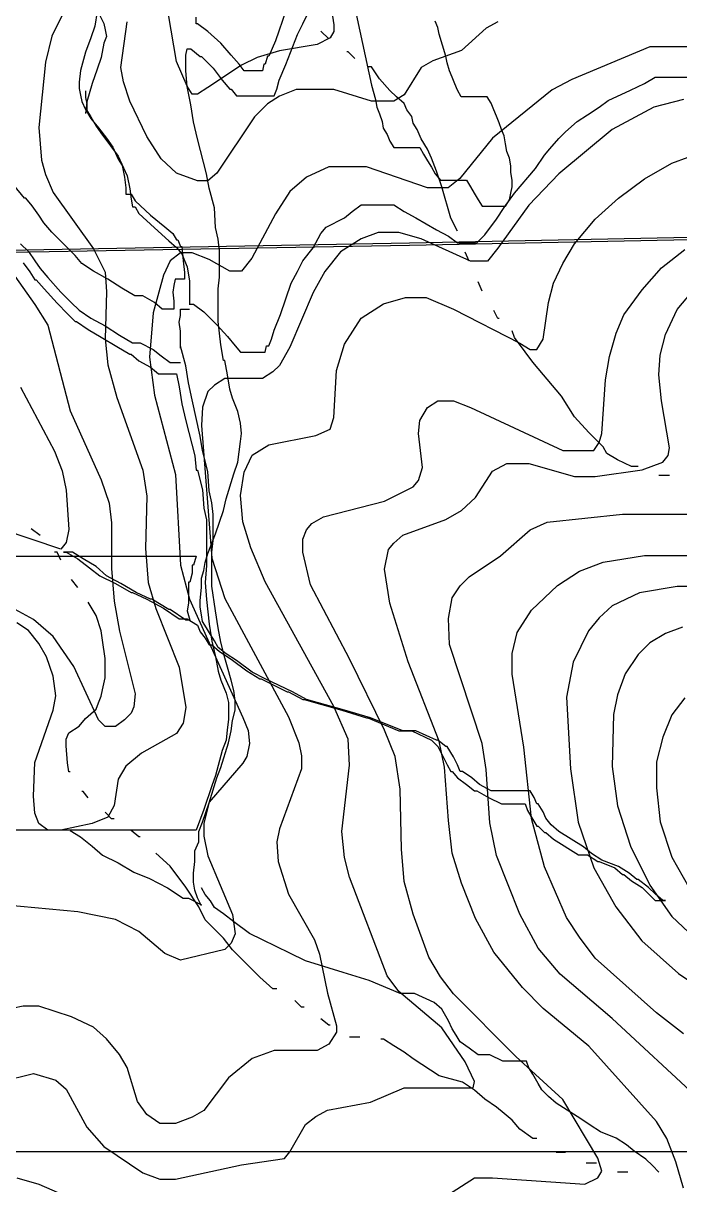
# Model space of a CAD drawing. Extents: x -0.82 to 6.83, y -0.63 to 7.9.
# Drawn here: x 1.9707 to 2.237, y 5.1969 to 5.6682 of the extents above; entities that cross this region are included whole.
import ezdxf

# ---------------------------------------------------------------- set-up
doc = ezdxf.new("R2010")
doc.units = 0
for name, color, linetype in [('Grid', 7, 'CONTINUOUS'), ('roads', 7, 'CONTINUOUS'), ('topo', 7, 'CONTINUOUS'), ('topo_grid', 7, 'CONTINUOUS'), ('water', 7, 'CONTINUOUS'), ('white', 7, 'CONTINUOUS')]:
    doc.layers.add(name, color=color, linetype=linetype)

msp = doc.modelspace()

# ---------------------------------------------------------------- linework, layer by layer
at = {"layer": 'Grid', "color": 1}
msp.add_lwpolyline([(1.4983, 6.40577), (1.706039, 6.403124), (1.705513, 6.193786), (1.704986, 5.983945), (1.708676, 5.77675), (1.712367, 5.568999), (1.708676, 5.77675), (1.704986, 5.983945), (1.705513, 6.193786), (1.706039, 6.403124), (1.912724, 6.40577), (2.119408, 6.408416), (2.334528, 6.413179), (2.550176, 6.417941), (2.547541, 6.210719), (2.544906, 6.003524), (2.54385, 5.794715), (2.542268, 5.585932), (2.335057, 5.582228), (2.127318, 5.577995), (1.919579, 5.574291), (1.712365, 5.571645), (1.503571, 5.575349)], dxfattribs=at)
msp.add_lwpolyline([(1.667547, 4.761808), (1.67862, 4.964267), (1.689692, 5.166726), (1.700764, 5.369186), (1.712363, 5.571645), (1.919575, 5.575349), (2.127314, 5.579053), (2.335057, 5.583286), (2.542269, 5.586991), (2.529615, 5.383473), (2.516434, 5.180485), (2.503776, 4.976967), (2.490595, 4.77345), (2.284965, 4.770804), (2.078807, 4.767629), (1.873178, 4.764454)], close=True, dxfattribs=at)
at = {"layer": 'roads', "color": 7}
for points in [[(2.001826, 5.67126), (2.003408, 5.668085), (2.003935, 5.66544), (2.004461, 5.662794), (2.003406, 5.660148), (2.002353, 5.654327), (2.00077, 5.649565), (1.998662, 5.643744), (1.996553, 5.636335), (1.996026, 5.631573)], [(2.03821, 5.554262), (2.039792, 5.554262), (2.04401, 5.551087), (2.049282, 5.545795), (2.0535, 5.541033), (2.056663, 5.537328), (2.058772, 5.534683), (2.059828, 5.534683), (2.06141, 5.534683), (2.063518, 5.534683), (2.066154, 5.534683), (2.068789, 5.534683), (2.069316, 5.537328), (2.070371, 5.537328), (2.071424, 5.539974), (2.07248, 5.543678), (2.075115, 5.550028), (2.079333, 5.562728), (2.081968, 5.567491), (2.084077, 5.571724), (2.088295, 5.577016), (2.091458, 5.582837), (2.093567, 5.585483), (2.100949, 5.589187), (2.104112, 5.591833), (2.107803, 5.594478), (2.112548, 5.594478), (2.115712, 5.594478), (2.118347, 5.594478), (2.120982, 5.594478), (2.1252, 5.591833), (2.129945, 5.589187), (2.138386, 5.584424), (2.143131, 5.581778), (2.146822, 5.579133), (2.149457, 5.579133), (2.151566, 5.579133), (2.152093, 5.579133), (2.153675, 5.579133), (2.154728, 5.579133), (2.157892, 5.582308), (2.162637, 5.588658), (2.1658, 5.59342), (2.170018, 5.599241), (2.178454, 5.609295), (2.182145, 5.614587), (2.184254, 5.617233), (2.187945, 5.621466), (2.19058, 5.624112), (2.195325, 5.628345), (2.199543, 5.630991), (2.204288, 5.634166), (2.207979, 5.636812), (2.216942, 5.641045), (2.222742, 5.643691), (2.22696, 5.646337), (2.23065, 5.646337), (2.235923, 5.646337), (2.241723, 5.646337)], [(1.996029, 5.640728), (1.996029, 5.638082)], [(1.996029, 5.638082), (1.996556, 5.635436), (1.996556, 5.63279), (1.998138, 5.630144), (2.000247, 5.62644), (2.002884, 5.622736), (2.006048, 5.618503), (2.009211, 5.614269), (2.01132, 5.609507), (2.012902, 5.606332), (2.013958, 5.60104), (2.014485, 5.596807), (2.015011, 5.593632), (2.015538, 5.593632), (2.016064, 5.593632), (2.017646, 5.590986), (2.023973, 5.585165), (2.029773, 5.579873), (2.032936, 5.577228), (2.035045, 5.574582), (2.036098, 5.571936), (2.037154, 5.56929), (2.037154, 5.56929), (2.03821, 5.563469), (2.03821, 5.558178), (2.03821, 5.553944)], [(1.969664, 5.578709), (1.972828, 5.575534), (1.975463, 5.57183), (1.977572, 5.568655), (1.980735, 5.564951), (1.986008, 5.55913), (1.990226, 5.554897), (1.993389, 5.551722), (1.998134, 5.548547), (2.003934, 5.545372), (2.009734, 5.541668), (2.015006, 5.538493), (2.01817, 5.538493), (2.023442, 5.535847), (2.026606, 5.533201), (2.030296, 5.530555), (2.034514, 5.530555)], [(2.034519, 5.536323), (2.034519, 5.543202), (2.033993, 5.546906), (2.034519, 5.549552), (2.034519, 5.552198), (2.035046, 5.552198), (2.036628, 5.552198), (2.03821, 5.552198)], [(2.042955, 5.310131), (2.041373, 5.313306), (2.04032, 5.316481), (2.039791, 5.319656), (2.039791, 5.32336), (2.04032, 5.328122), (2.04032, 5.332356), (2.041902, 5.33606), (2.041902, 5.340293), (2.043484, 5.343997), (2.046119, 5.351935), (2.049284, 5.361989), (2.050866, 5.366222), (2.05403, 5.376276), (2.055083, 5.381039), (2.055612, 5.385272), (2.056665, 5.389506), (2.056665, 5.39321), (2.056139, 5.397443), (2.055083, 5.401676), (2.053501, 5.406968), (2.052445, 5.410672), (2.050863, 5.417022), (2.04981, 5.422843), (2.048754, 5.429722), (2.047172, 5.439776), (2.047172, 5.446656), (2.047172, 5.453535), (2.047699, 5.458297), (2.047699, 5.468881), (2.047172, 5.473643), (2.046116, 5.478406), (2.04559, 5.486343), (2.043481, 5.49481), (2.042428, 5.500631), (2.039264, 5.515447), (2.037682, 5.522326), (2.036626, 5.529206), (2.034517, 5.537143)], [(1.989702, 5.340716), (1.99392, 5.338071), (1.998665, 5.334366), (2.002883, 5.330662), (2.00921, 5.327487), (2.015537, 5.323783), (2.021864, 5.321137), (2.029245, 5.317433), (2.035572, 5.3132), (2.037681, 5.3132), (2.042954, 5.310554)], [(2.228549, 5.202048), (2.225914, 5.204694), (2.223278, 5.20734), (2.218533, 5.210515), (2.215369, 5.213161), (2.211151, 5.215807), (2.204825, 5.218453), (2.200606, 5.221098), (2.196916, 5.223744), (2.186898, 5.230094), (2.183735, 5.23274), (2.181097, 5.235386), (2.179518, 5.238032), (2.177409, 5.241736), (2.175827, 5.244382), (2.174774, 5.247028), (2.172663, 5.247028), (2.170027, 5.247028), (2.165282, 5.247028), (2.16001, 5.249673), (2.155264, 5.249673), (2.151574, 5.252319), (2.147883, 5.254965), (2.146301, 5.257611), (2.144719, 5.260257), (2.143139, 5.263432), (2.140504, 5.268194), (2.13734, 5.27084), (2.129431, 5.274544), (2.123627, 5.274544), (2.110973, 5.279836), (2.100428, 5.283011), (2.085138, 5.287773), (2.078811, 5.290948), (2.067739, 5.29624), (2.062467, 5.298886), (2.05614, 5.303648), (2.051922, 5.306823), (2.048231, 5.309469), (2.046651, 5.312115), (2.04454, 5.314761), (2.042958, 5.317407)]]:
    msp.add_lwpolyline(points, dxfattribs=at)
at = {"layer": 'topo', "color": 2}
for points in [[(2.094626, 5.680733), (2.096735, 5.667503), (2.096735, 5.664858), (2.095153, 5.662212), (2.089881, 5.659566), (2.074591, 5.65692), (2.065626, 5.654274), (2.059301, 5.651099), (2.045591, 5.642103), (2.041373, 5.639458), (2.039265, 5.639458), (2.037156, 5.642633), (2.032938, 5.652687), (2.027666, 5.683775)], [(1.986539, 5.671419), (1.982317, 5.662953), (1.979684, 5.652369), (1.977044, 5.625911), (1.978097, 5.612682), (1.979682, 5.606861), (1.982846, 5.599453), (1.99919, 5.576698), (2.003936, 5.567173), (2.004462, 5.559236), (2.003936, 5.540186), (2.004989, 5.529603), (2.00868, 5.516373), (2.019225, 5.486846), (2.020805, 5.476263), (2.020278, 5.455096), (2.021334, 5.441338), (2.024497, 5.430754), (2.033988, 5.406942), (2.036623, 5.390538), (2.035567, 5.384188), (2.032932, 5.379954), (2.018697, 5.372017), (2.01237, 5.366725), (2.009206, 5.361433), (2.007624, 5.35085), (2.004989, 5.346088), (1.998662, 5.343442), (1.986008, 5.340796), (1.980736, 5.340796), (1.977041, 5.343442), (1.975459, 5.347675), (1.974932, 5.354554), (1.975459, 5.368313), (1.982844, 5.389479), (1.983897, 5.3953), (1.982844, 5.403238), (1.980209, 5.411175), (1.977041, 5.416467), (1.972823, 5.421758), (1.968078, 5.424933)], [(2.163171, 5.668773), (2.158421, 5.666128), (2.148404, 5.657132), (2.136804, 5.652898), (2.132059, 5.650253), (2.125205, 5.63914), (2.120987, 5.636494), (2.112024, 5.636494), (2.096734, 5.641257), (2.087771, 5.641257), (2.081444, 5.641257), (2.074589, 5.638611), (2.069844, 5.635436), (2.064572, 5.630144), (2.049282, 5.60739), (2.045591, 5.604215), (2.041373, 5.604215), (2.032937, 5.60739), (2.02661, 5.613211), (2.02081, 5.622207), (2.013956, 5.636494), (2.011321, 5.644432), (2.010268, 5.650253), (2.012903, 5.668773)], [(2.242758, 5.658613), (2.233795, 5.658613), (2.224832, 5.658613), (2.193197, 5.645384), (2.185288, 5.641151), (2.16103, 5.621572), (2.147849, 5.605168), (2.143104, 5.601463), (2.138886, 5.601463), (2.134668, 5.601463), (2.109888, 5.60993), (2.100924, 5.60993), (2.094598, 5.60993), (2.085634, 5.605697), (2.07878, 5.599876), (2.072981, 5.59088), (2.06349, 5.572888), (2.059272, 5.567597), (2.054555, 5.567597), (2.046119, 5.572359), (2.039265, 5.575005), (2.03452, 5.575005), (2.030302, 5.57183), (2.027664, 5.566009), (2.023446, 5.550663), (2.021864, 5.532672), (2.023973, 5.517326), (2.032409, 5.485153), (2.034517, 5.448243), (2.038207, 5.434485), (2.059824, 5.386516), (2.061933, 5.381224), (2.06246, 5.375933), (2.061407, 5.370641), (2.059824, 5.367995), (2.046116, 5.35212), (2.044008, 5.343653), (2.044008, 5.338362), (2.04559, 5.330424), (2.055607, 5.306612), (2.056663, 5.298674), (2.05508, 5.29497), (2.052445, 5.292324), (2.034518, 5.288091), (2.028191, 5.290737), (2.017647, 5.299733), (2.008156, 5.304495), (1.992866, 5.30767), (1.963863, 5.310316)], [(2.238569, 5.637288), (2.226442, 5.634113), (2.20957, 5.625117), (2.187953, 5.607125), (2.175827, 5.594425), (2.163173, 5.576963), (2.158951, 5.571671), (2.155787, 5.571671), (2.152096, 5.571671), (2.132061, 5.580667), (2.123098, 5.583313), (2.114662, 5.583313), (2.107808, 5.580667), (2.099372, 5.575375), (2.093045, 5.567438), (2.0883, 5.558971), (2.078809, 5.536746), (2.074591, 5.529338), (2.071956, 5.526692), (2.067738, 5.524046), (2.052448, 5.524046), (2.04823, 5.5214), (2.045595, 5.518755), (2.043486, 5.512405), (2.042959, 5.504996), (2.047177, 5.451206), (2.052449, 5.434802), (2.078284, 5.386833), (2.082502, 5.37625), (2.083558, 5.370958), (2.083558, 5.365667), (2.074594, 5.341325), (2.073541, 5.336033), (2.074067, 5.328096), (2.078285, 5.314867), (2.08883, 5.296346), (2.090939, 5.290525), (2.094102, 5.27465), (2.097793, 5.261421), (2.097793, 5.258775), (2.09463, 5.254013), (2.089884, 5.251367), (2.072485, 5.251367), (2.063522, 5.248192), (2.054032, 5.240254), (2.044014, 5.227025), (2.039269, 5.224379), (2.032415, 5.221733), (2.026088, 5.221733), (2.020815, 5.225438), (2.017125, 5.230729), (2.012907, 5.244488), (2.009743, 5.249779), (2.004471, 5.256129), (1.999198, 5.260892), (1.990235, 5.265125), (1.97705, 5.269358), (1.970723, 5.269358), (1.954905, 5.266183)], [(1.961756, 5.238852), (1.974937, 5.242027), (1.9839, 5.239381), (1.988118, 5.235677), (1.996554, 5.220331), (2.003408, 5.212394), (2.019229, 5.20181), (2.026083, 5.199164), (2.03241, 5.199164), (2.059299, 5.204985), (2.076698, 5.207631), (2.078807, 5.210277), (2.085134, 5.221389), (2.089352, 5.224564), (2.094097, 5.22721), (2.111497, 5.230385), (2.125205, 5.236206), (2.149985, 5.236206), (2.153149, 5.236206), (2.153676, 5.238852), (2.149985, 5.246789), (2.140495, 5.260548), (2.123096, 5.275364), (2.118351, 5.281714), (2.103061, 5.321772), (2.100952, 5.32971), (2.099896, 5.340293), (2.10306, 5.367175), (2.102531, 5.377758), (2.096732, 5.390987), (2.068788, 5.441602), (2.062988, 5.45536), (2.059825, 5.465944), (2.05877, 5.476527), (2.060352, 5.486052), (2.063515, 5.492931), (2.07037, 5.497165), (2.08935, 5.500869), (2.09515, 5.503515), (2.096732, 5.508277), (2.097785, 5.527327), (2.100949, 5.53791), (2.107803, 5.548494), (2.116766, 5.554315), (2.125729, 5.55696), (2.134165, 5.55696), (2.145237, 5.552198), (2.172127, 5.53844), (2.176345, 5.535794), (2.178981, 5.535794), (2.181616, 5.540027), (2.183725, 5.554844), (2.185833, 5.562781), (2.189524, 5.570719), (2.194269, 5.578656), (2.202709, 5.58871), (2.2122, 5.597177), (2.222745, 5.605115), (2.233817, 5.611465), (2.246998, 5.616227)], [(2.143133, 5.19292), (2.153678, 5.199799), (2.161059, 5.199799), (2.198498, 5.197154), (2.20377, 5.199799), (2.205352, 5.202445), (2.20377, 5.207737), (2.18953, 5.231549), (2.170549, 5.249012), (2.145242, 5.274412), (2.139969, 5.281291), (2.135224, 5.289229), (2.128897, 5.306691), (2.125206, 5.31992), (2.124153, 5.333149), (2.123626, 5.357491), (2.121518, 5.37072), (2.1173, 5.381304), (2.103064, 5.410302), (2.087247, 5.440359), (2.084083, 5.453588), (2.084083, 5.458879), (2.085665, 5.462584), (2.087774, 5.465229), (2.092519, 5.467875), (2.1173, 5.474225), (2.128899, 5.480046), (2.131007, 5.482692), (2.13259, 5.487984), (2.131007, 5.501742), (2.131534, 5.507034), (2.134698, 5.512325), (2.138916, 5.514971), (2.145243, 5.514971), (2.152097, 5.512325), (2.189531, 5.494863), (2.196917, 5.494863), (2.20219, 5.494863), (2.204299, 5.498038), (2.205352, 5.501742), (2.206934, 5.523438), (2.208516, 5.532963), (2.211151, 5.542488), (2.214314, 5.549896), (2.221696, 5.55995), (2.229604, 5.568946), (2.239095, 5.576354)], [(1.960702, 5.574767), (1.975464, 5.554129), (1.980741, 5.545663), (1.989704, 5.51087), (2.002358, 5.48293), (2.005522, 5.473405), (2.006575, 5.465468), (2.006575, 5.446947), (2.007631, 5.433718), (2.009739, 5.421547), (2.016066, 5.396147), (2.01554, 5.390855), (2.014484, 5.388209), (2.011849, 5.385563), (2.008158, 5.382918), (2.00394, 5.382918), (2.001305, 5.385563), (1.991286, 5.407259), (1.98285, 5.41943), (1.974938, 5.426309), (1.965975, 5.431072)], [(2.238563, 5.195593), (2.2354, 5.206176), (2.231709, 5.215701), (2.227491, 5.22258), (2.20007, 5.253139), (2.181616, 5.268485), (2.17318, 5.276952), (2.161581, 5.291239), (2.1542, 5.304998), (2.1484, 5.319285), (2.144709, 5.331456), (2.143127, 5.344685), (2.141544, 5.366381), (2.139436, 5.376964), (2.126782, 5.409138), (2.1194, 5.43295), (2.117291, 5.446709), (2.118873, 5.454646), (2.120982, 5.457292), (2.124673, 5.460467), (2.142072, 5.466817), (2.148399, 5.470521), (2.154199, 5.475813), (2.161053, 5.486396), (2.166853, 5.489571), (2.175816, 5.489571), (2.194269, 5.484279), (2.20271, 5.484279), (2.22169, 5.486925), (2.230126, 5.4901), (2.232234, 5.492746), (2.232761, 5.495921), (2.229598, 5.514971), (2.228542, 5.525554), (2.229071, 5.533492), (2.23118, 5.541959), (2.235925, 5.552013), (2.241724, 5.558892)], [(1.969666, 5.520474), (1.983378, 5.494545), (1.986542, 5.486608), (1.988124, 5.47867), (1.98918, 5.462795), (1.988124, 5.457504), (1.986016, 5.454858), (1.962285, 5.462795)], [(2.244897, 5.231682), (2.209571, 5.264358), (2.188477, 5.282349), (2.179514, 5.292933), (2.172132, 5.306691), (2.162642, 5.330504), (2.160007, 5.343733), (2.158425, 5.365429), (2.156843, 5.376012), (2.143662, 5.41607), (2.143135, 5.426653), (2.144717, 5.43512), (2.14788, 5.439882), (2.151571, 5.443586), (2.164225, 5.452053), (2.176351, 5.462636), (2.183205, 5.465811), (2.21379, 5.468986), (2.244898, 5.468986)], [(2.238567, 5.258219), (2.227495, 5.266686), (2.202715, 5.288911), (2.196388, 5.297378), (2.191111, 5.305315), (2.182148, 5.325953), (2.176875, 5.345532), (2.173712, 5.37453), (2.168967, 5.404058), (2.168967, 5.412524), (2.171076, 5.420991), (2.176875, 5.429987), (2.18742, 5.440041), (2.196388, 5.445862), (2.205878, 5.449566), (2.22275, 5.452212), (2.26493, 5.452212)], [(2.262782, 5.439697), (2.235892, 5.439697), (2.220602, 5.437051), (2.20953, 5.43176), (2.204258, 5.426997), (2.20004, 5.421705), (2.193713, 5.409005), (2.191078, 5.394718), (2.19266, 5.36572), (2.195824, 5.344024), (2.202151, 5.325503), (2.211114, 5.309628), (2.221659, 5.29587), (2.236422, 5.28264), (2.249075, 5.274174)], [(2.238032, 5.423214), (2.231178, 5.420568), (2.224851, 5.416864), (2.220106, 5.412101), (2.214834, 5.404164), (2.21167, 5.395697), (2.210088, 5.387759), (2.209561, 5.366593), (2.21167, 5.350718), (2.216943, 5.334314), (2.224851, 5.318439), (2.233815, 5.305739), (2.242778, 5.297272)], [(2.239094, 5.394427), (2.233821, 5.387548), (2.23013, 5.378552), (2.227495, 5.368498), (2.227495, 5.357914), (2.229077, 5.344156), (2.233822, 5.329869), (2.240676, 5.317698)], [(1.968082, 5.199799), (1.977046, 5.197154), (2.001299, 5.18657)]]:
    msp.add_lwpolyline(points, dxfattribs=at)
at = {"layer": 'topo_grid', "color": 7}
msp.add_lwpolyline([(1.597421, 5.210489), (1.63486, 5.210489), (1.671767, 5.210489), (1.709201, 5.210489), (1.746636, 5.210489), (1.783543, 5.210489), (1.820981, 5.210489), (1.857889, 5.210489), (1.895323, 5.210489), (1.932758, 5.210489), (1.969665, 5.210489), (2.007099, 5.210489), (2.044011, 5.210489), (2.081445, 5.210489), (2.118352, 5.210489), (2.155787, 5.210489), (2.193221, 5.210489), (2.230133, 5.210489), (2.267567, 5.210489)], dxfattribs=at)
at = {"layer": 'water', "color": 4}
for points in [[(2.094626, 5.661815), (2.091463, 5.66499)], [(2.105172, 5.653904), (2.102537, 5.65655), (2.102008, 5.65655)], [(2.146825, 5.583763), (2.14419, 5.589054), (2.140499, 5.601754), (2.13839, 5.608104), (2.136281, 5.613396), (2.134699, 5.6171), (2.132064, 5.621334), (2.130482, 5.625038), (2.128899, 5.627684), (2.128373, 5.630329), (2.126264, 5.632975), (2.125211, 5.635621), (2.122048, 5.638267), (2.11941, 5.640913), (2.115192, 5.645675), (2.112029, 5.650438), (2.110447, 5.650438)], [(2.15157, 5.571645), (2.149988, 5.575349)], [(2.156843, 5.559527), (2.155261, 5.563231)], [(2.163697, 5.548441), (2.16317, 5.548441), (2.161588, 5.551616)], [(2.220114, 5.488354), (2.217476, 5.488354), (2.211677, 5.491), (2.207459, 5.493646), (2.205877, 5.496291), (2.200077, 5.502112), (2.194278, 5.508462), (2.189005, 5.516929), (2.179515, 5.528041), (2.177406, 5.530687), (2.174242, 5.534921), (2.170025, 5.540741), (2.16897, 5.543387)], [(2.232768, 5.48465), (2.230659, 5.48465), (2.22855, 5.48465)], [(1.977575, 5.460388), (1.973884, 5.463033)], [(1.986011, 5.450386), (1.984429, 5.453561), (1.983376, 5.453561)], [(1.992866, 5.4393), (1.990228, 5.442475)], [(1.989702, 5.36445), (1.989176, 5.36445), (1.988649, 5.368154), (1.988123, 5.375033), (1.988123, 5.377679), (1.989176, 5.380325), (1.993394, 5.38297), (1.996031, 5.386145), (2.000249, 5.38985), (2.001303, 5.392495), (2.002358, 5.395141), (2.002885, 5.397787), (2.003938, 5.40255), (2.003938, 5.405725), (2.003938, 5.410487), (2.002885, 5.417895), (2.002358, 5.4216), (2.000249, 5.42795), (1.997086, 5.433241)], [(1.997084, 5.353893), (1.994975, 5.356539), (1.994449, 5.356539)], [(2.007629, 5.345453), (2.006576, 5.345453), (2.003938, 5.348098)], [(2.018174, 5.338071), (2.017647, 5.338071), (2.014485, 5.340716)], [(2.073536, 5.276396), (2.071956, 5.276396), (2.066683, 5.281159), (2.060356, 5.287509), (2.055611, 5.292271), (2.05192, 5.297034), (2.044539, 5.304442), (2.041904, 5.309734), (2.036631, 5.317671), (2.030304, 5.326138), (2.024505, 5.33143)], [(2.084609, 5.269014), (2.083556, 5.269014), (2.080918, 5.27166)], [(2.095154, 5.261633), (2.094627, 5.261633), (2.091464, 5.264278)], [(2.107281, 5.25687), (2.104118, 5.25687), (2.103062, 5.25687)], [(2.178987, 5.215754), (2.177405, 5.215754), (2.172133, 5.219458), (2.168969, 5.223162), (2.165806, 5.225808), (2.162643, 5.228454), (2.157897, 5.231629), (2.153679, 5.235333), (2.148934, 5.238508), (2.139444, 5.241154), (2.128899, 5.248033), (2.125208, 5.250679), (2.12099, 5.253325), (2.116772, 5.25597), (2.115719, 5.25597)], [(2.190587, 5.209959), (2.19006, 5.209959), (2.186897, 5.209959)], [(2.203241, 5.205726), (2.201132, 5.205726), (2.199024, 5.205726)], [(2.215895, 5.202048), (2.214842, 5.202048), (2.211678, 5.202048)]]:
    msp.add_lwpolyline(points, dxfattribs=at)
at = {"layer": 'white', "color": 7}
for points in [[(2.104629, 5.67687), (2.112011, 5.643109), (2.113594, 5.637288), (2.11412, 5.634113), (2.115173, 5.631467), (2.116226, 5.628292), (2.116753, 5.625646), (2.118335, 5.623), (2.119391, 5.620355), (2.120973, 5.617709), (2.123081, 5.617709), (2.12519, 5.617709), (2.127299, 5.617709), (2.129408, 5.617709), (2.131516, 5.617709), (2.133099, 5.615063), (2.134681, 5.612417), (2.136263, 5.609771), (2.137845, 5.607125), (2.139954, 5.60448), (2.141536, 5.60448), (2.144171, 5.60448), (2.14628, 5.60448), (2.148389, 5.60448), (2.150498, 5.60448), (2.15208, 5.601834), (2.153662, 5.599188), (2.155244, 5.596542), (2.156826, 5.593896), (2.158935, 5.593896), (2.160517, 5.593896), (2.162626, 5.593896), (2.164735, 5.593896), (2.166317, 5.593896), (2.167899, 5.596542), (2.168426, 5.599188), (2.168952, 5.601834), (2.168952, 5.60448), (2.168426, 5.607655), (2.168426, 5.6103), (2.167899, 5.613475), (2.166846, 5.616121), (2.16632, 5.619296), (2.165793, 5.622471), (2.164737, 5.625117), (2.163684, 5.627763), (2.162629, 5.630409), (2.161573, 5.633055), (2.16052, 5.6357), (2.158938, 5.638346), (2.156829, 5.638346), (2.15472, 5.638346), (2.152612, 5.638346), (2.150503, 5.638346), (2.148394, 5.638346), (2.146812, 5.640992), (2.145756, 5.643638), (2.144703, 5.646284), (2.143648, 5.64893), (2.142595, 5.652105), (2.142068, 5.65475), (2.139433, 5.663746), (2.138904, 5.666392), (2.137851, 5.669038)], [(1.155064, 5.451974), (2.040857, 5.451974), (2.039804, 5.44827), (2.039804, 5.44827), (2.039277, 5.44827), (2.039277, 5.445095), (2.038221, 5.44139), (2.037695, 5.44139), (2.037695, 5.44139), (2.037695, 5.437686), (2.037695, 5.437686), (2.037695, 5.432924), (2.037168, 5.429749), (2.037168, 5.429749), (2.037168, 5.429749), (2.038224, 5.426045), (2.036642, 5.426045), (2.030315, 5.430278), (2.029788, 5.430278), (2.02293, 5.434511), (2.022385, 5.434511), (2.016586, 5.437157), (2.010259, 5.440861), (2.004459, 5.444036), (2.000241, 5.44774), (1.994969, 5.450915), (1.994969, 5.450915), (1.990751, 5.453561), (1.990224, 5.453561), (1.989698, 5.453561), (1.989171, 5.453561), (1.989171, 5.453561), (1.988645, 5.453561), (1.988118, 5.453561), (1.987592, 5.453561), (1.987592, 5.453561), (1.987065, 5.453561), (1.987065, 5.453561), (1.987065, 5.453561), (1.987065, 5.453561), (1.987065, 5.453561), (1.987065, 5.453561), (1.987592, 5.453561), (1.987592, 5.453561), (1.988118, 5.453561), (1.992863, 5.450915), (1.997609, 5.447211), (2.001827, 5.444036), (2.001827, 5.444036), (2.008153, 5.440861), (2.01448, 5.437157), (2.015007, 5.437157), (2.020812, 5.434511), (2.027661, 5.430807), (2.033993, 5.426574), (2.034519, 5.426574), (2.037155, 5.426574), (2.037155, 5.426574), (2.041373, 5.423928), (2.042428, 5.421282), (2.042428, 5.421282), (2.044537, 5.418636), (2.046119, 5.41599), (2.046646, 5.41599), (2.047172, 5.41599), (2.050336, 5.413345), (2.055081, 5.41017), (2.061408, 5.405407), (2.06668, 5.402232), (2.067209, 5.402232), (2.077754, 5.39694), (2.078281, 5.39694), (2.08408, 5.393765), (2.084606, 5.393765), (2.099897, 5.389532), (2.109915, 5.386357), (2.110441, 5.386357), (2.123095, 5.381065), (2.128368, 5.381065), (2.136276, 5.377361), (2.138914, 5.374715), (2.141023, 5.370482), (2.142605, 5.367307), (2.144187, 5.364661), (2.144714, 5.364661), (2.146822, 5.362015), (2.150513, 5.35937), (2.153676, 5.356724), (2.154203, 5.356724), (2.154729, 5.356724), (2.159474, 5.354078), (2.164747, 5.351432), (2.165274, 5.351432), (2.169492, 5.351432), (2.172127, 5.351432), (2.173182, 5.351432), (2.174236, 5.351432), (2.175291, 5.348786), (2.1774, 5.345082), (2.1774, 5.345082), (2.178982, 5.342436), (2.179509, 5.342436), (2.182147, 5.33979), (2.182147, 5.33979), (2.182673, 5.33979), (2.185836, 5.337145), (2.195854, 5.330795), (2.195854, 5.330795), (2.199544, 5.330795), (2.203762, 5.328149), (2.204289, 5.328149), (2.210616, 5.325503), (2.213784, 5.322857), (2.21431, 5.322857), (2.217474, 5.320211), (2.217474, 5.320211), (2.221692, 5.317565), (2.224327, 5.31492), (2.226963, 5.312274), (2.227489, 5.312274), (2.228016, 5.312274), (2.228542, 5.312274), (2.229071, 5.312274), (2.229598, 5.312274), (2.230124, 5.312274), (2.230651, 5.312274), (2.230651, 5.312274), (2.231178, 5.312274), (2.231178, 5.312274), (2.231178, 5.312274), (2.230651, 5.312274), (2.230651, 5.312274), (2.230651, 5.312274), (2.230124, 5.312274), (2.230124, 5.312274), (2.22696, 5.31492), (2.224325, 5.317565), (2.220107, 5.32074), (2.219581, 5.32074), (2.216412, 5.323386), (2.212194, 5.326032), (2.20534, 5.328678), (2.201122, 5.331324), (2.197959, 5.33397), (2.187941, 5.34032), (2.184778, 5.342965), (2.182669, 5.345611), (2.181616, 5.348257), (2.181616, 5.348257), (2.179507, 5.351432), (2.178981, 5.351432), (2.177925, 5.354078), (2.177925, 5.354078), (2.176343, 5.356724), (2.175816, 5.356724), (2.173707, 5.356724), (2.170543, 5.356724), (2.166325, 5.356724), (2.165799, 5.356724), (2.160527, 5.356724), (2.155781, 5.35937), (2.152618, 5.362015), (2.148927, 5.364661), (2.147874, 5.364661), (2.146818, 5.367307), (2.145236, 5.370482), (2.145236, 5.370482), (2.142601, 5.374715), (2.142601, 5.374715), (2.142071, 5.374715), (2.142071, 5.374715), (2.138909, 5.377361), (2.138382, 5.377361), (2.129946, 5.381065), (2.12942, 5.381065), (2.124675, 5.381065), (2.111493, 5.386357), (2.100949, 5.389532), (2.085658, 5.393765), (2.079859, 5.39694), (2.068787, 5.402232), (2.063514, 5.404878), (2.057187, 5.40964), (2.052969, 5.412286), (2.052969, 5.412286), (2.049806, 5.414932), (2.048224, 5.417578), (2.046642, 5.420224), (2.045059, 5.42287), (2.045059, 5.42287), (2.043477, 5.425515), (2.042951, 5.428161), (2.042424, 5.431336), (2.042424, 5.433982), (2.042951, 5.439274), (2.042951, 5.442978), (2.044004, 5.446153), (2.044004, 5.446153), (2.044004, 5.446153), (2.04453, 5.449328), (2.045586, 5.453032), (2.048749, 5.46097), (2.051913, 5.470495), (2.052966, 5.475257), (2.05613, 5.485311), (2.057712, 5.490074), (2.057712, 5.490074), (2.058242, 5.494307), (2.058768, 5.49854), (2.058768, 5.49854), (2.059295, 5.501715), (2.059295, 5.501715), (2.059295, 5.501715), (2.058768, 5.505949), (2.057712, 5.510711), (2.055604, 5.516003), (2.054551, 5.519707), (2.053495, 5.525528), (2.052442, 5.531349), (2.051915, 5.531349), (2.05086, 5.537699), (2.049807, 5.547224), (2.049807, 5.554103), (2.049807, 5.560453), (2.049807, 5.560453), (2.050333, 5.565215), (2.050333, 5.575799), (2.049807, 5.580561), (2.049807, 5.580561), (2.048751, 5.585324), (2.048225, 5.593261), (2.048225, 5.593261), (2.046116, 5.601199), (2.045063, 5.60702), (2.045063, 5.60702), (2.041372, 5.621307), (2.039789, 5.628186), (2.038736, 5.635065), (2.038736, 5.635065), (2.037154, 5.642474), (2.036628, 5.648824), (2.036628, 5.652528), (2.036628, 5.655174), (2.037154, 5.65782), (2.037681, 5.65782), (2.038207, 5.65782), (2.038734, 5.65782), (2.042425, 5.654645), (2.042951, 5.654645), (2.047696, 5.649882), (2.051387, 5.64512), (2.05455, 5.641415), (2.055077, 5.641415), (2.057188, 5.63877), (2.057715, 5.63877), (2.058241, 5.63877), (2.058768, 5.63877), (2.06035, 5.63877), (2.060876, 5.63877), (2.060876, 5.63877), (2.061403, 5.63877), (2.063512, 5.63877), (2.064038, 5.63877), (2.064565, 5.63877), (2.0672, 5.63877), (2.069309, 5.63877), (2.069835, 5.63877), (2.070362, 5.63877), (2.070888, 5.63877), (2.071415, 5.63877), (2.071941, 5.63877), (2.07247, 5.63877), (2.073523, 5.641415), (2.073523, 5.641415), (2.074576, 5.64512), (2.077214, 5.65147), (2.081959, 5.66364), (2.081959, 5.66364), (2.084068, 5.667874), (2.086177, 5.672107)], [(2.00076, 5.672874), (1.999707, 5.667054), (1.998125, 5.662291), (1.996016, 5.65647), (1.993902, 5.649062), (1.993902, 5.649062), (1.993378, 5.644299), (1.993378, 5.644299), (1.993378, 5.641654), (1.993378, 5.641654), (1.993902, 5.639008), (1.994429, 5.636362), (1.994429, 5.636362), (1.996016, 5.633187), (1.998125, 5.629483), (1.998125, 5.629483), (2.001289, 5.625779), (2.004453, 5.621545), (2.007088, 5.617841), (2.009197, 5.613079), (2.010779, 5.610433), (2.011835, 5.60567), (2.012361, 5.601437), (2.012361, 5.598791), (2.012361, 5.598791), (2.012888, 5.598791), (2.013414, 5.598791), (2.013941, 5.598791), (2.013941, 5.598791), (2.014467, 5.598791), (2.01605, 5.596145), (2.022377, 5.590324), (2.022377, 5.590324), (2.028177, 5.585562), (2.03134, 5.582916), (2.032922, 5.58027), (2.033448, 5.58027), (2.034501, 5.577624), (2.034501, 5.577624), (2.034501, 5.577624), (2.035028, 5.577624), (2.035554, 5.571804), (2.036084, 5.567041), (2.036084, 5.564395), (2.036084, 5.564395), (2.035554, 5.564395), (2.035028, 5.564395), (2.035028, 5.564395), (2.033446, 5.564395), (2.032919, 5.564395), (2.032919, 5.564395), (2.032393, 5.564395), (2.032393, 5.564395), (2.032393, 5.564395), (2.031863, 5.561749), (2.031337, 5.559104), (2.031337, 5.559104), (2.031337, 5.559104), (2.031863, 5.555399), (2.031863, 5.552224), (2.030281, 5.552224), (2.027117, 5.552224), (2.023954, 5.55487), (2.019209, 5.557516), (2.016045, 5.557516), (2.010773, 5.560691), (2.004973, 5.564395), (1.999173, 5.56757), (1.994424, 5.570745), (1.991792, 5.57392), (1.988097, 5.577624), (1.982297, 5.583445), (1.979134, 5.587149), (1.977025, 5.590324), (1.974387, 5.594029), (1.971752, 5.597204), (1.971225, 5.597204), (1.963844, 5.606199)], [(2.077222, 5.673271), (2.073004, 5.6611), (2.070368, 5.65475), (2.069842, 5.65475), (2.068786, 5.651575), (2.06826, 5.651575), (2.067733, 5.64893), (2.067207, 5.64893), (2.067207, 5.64893), (2.065624, 5.64893), (2.063516, 5.64893), (2.061933, 5.64893), (2.061407, 5.64893), (2.060351, 5.64893), (2.058242, 5.651575), (2.055079, 5.65528), (2.050861, 5.660042), (2.050861, 5.660042), (2.045588, 5.664805), (2.045588, 5.664805), (2.04137, 5.66798), (2.04137, 5.66798), (2.040844, 5.66798), (2.040844, 5.670625)], [(1.970719, 5.570957), (1.973354, 5.567253), (1.975463, 5.564078), (1.975989, 5.564078), (1.979152, 5.560374), (1.984425, 5.554553), (1.988643, 5.550319), (1.991806, 5.547144), (1.991806, 5.547144), (1.992333, 5.547144), (1.997079, 5.543969), (2.002351, 5.540794), (2.008678, 5.53709), (2.01395, 5.533915), (2.014476, 5.533915), (2.017641, 5.531269), (2.022386, 5.528624), (2.025549, 5.525978), (2.029767, 5.525978), (2.030294, 5.525978), (2.032929, 5.525978), (2.033982, 5.520686), (2.035038, 5.513807), (2.035038, 5.513807), (2.03662, 5.506928), (2.04031, 5.49264), (2.040837, 5.486819), (2.041363, 5.486819), (2.043472, 5.478882), (2.044001, 5.471474), (2.044001, 5.471474), (2.045054, 5.466711), (2.045054, 5.462478), (2.045054, 5.462478), (2.045054, 5.452953), (2.045054, 5.452953), (2.045054, 5.44819), (2.044528, 5.441311), (2.045054, 5.434432), (2.045054, 5.434432), (2.046107, 5.424378), (2.047163, 5.417499), (2.048745, 5.411149), (2.049798, 5.405328), (2.050854, 5.401624), (2.050854, 5.401624), (2.052963, 5.396332), (2.054016, 5.392628), (2.054016, 5.388924), (2.054016, 5.385749), (2.053489, 5.381515), (2.052963, 5.377282), (2.05138, 5.373049), (2.048745, 5.362994), (2.047163, 5.358761), (2.044, 5.349236), (2.040836, 5.340769), (1.155048, 5.340769)]]:
    msp.add_lwpolyline(points, dxfattribs=at)

doc.saveas('drawing.dxf')
